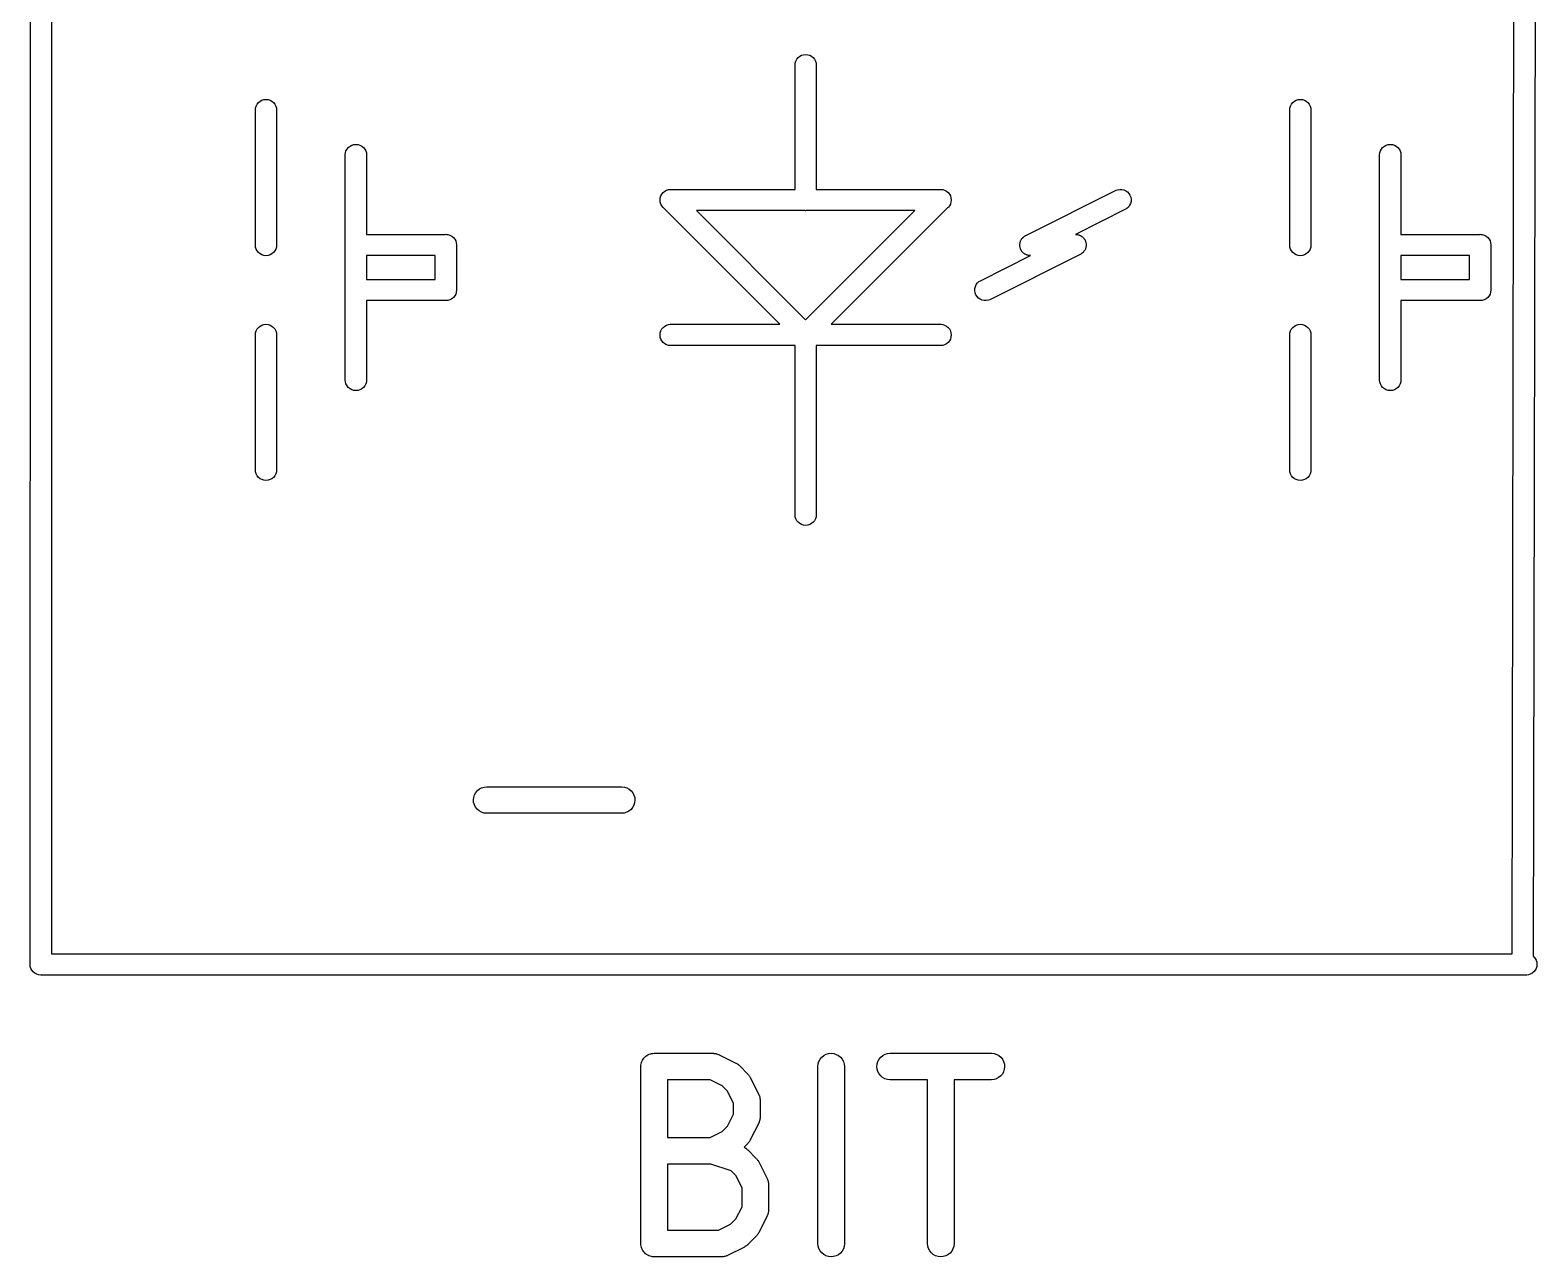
# Model space of a CAD drawing. Extents: x 107.7 to 189.7, y -115.4 to -83.3.
# Drawn here: x 107.67 to 116.18, y -98.73 to -91.8 of the extents above; entities that cross this region are included whole.
import ezdxf

# ---------------------------------------------------------------- set-up
doc = ezdxf.new("R2010")
doc.units = 0
doc.layers.add('BLACK', color=7, linetype='CONTINUOUS')

msp = doc.modelspace()

# ---------------------------------------------------------------- linework, layer by layer
at = {"layer": 'BLACK', "linetype": 'CONTINUOUS'}
for p, q in [((107.666, -97.0807), (107.668, -89.4607)), ((107.788, -89.5178), (107.786, -97.0178)), ((116.036, -97.0178), (116.05, -89.5178)), ((116.17, -89.4608), (116.156, -97.0331)), ((111.986, -91.9949), (111.987, -91.986)), ((111.987, -91.986), (111.99, -91.9747)), ((111.99, -91.9747), (111.996, -91.9643)), ((111.996, -91.9643), (112.003, -91.9552)), ((112.003, -91.9552), (112.013, -91.9477)), ((112.013, -91.9477), (112.023, -91.9421)), ((112.023, -91.9421), (112.034, -91.9387)), ((112.034, -91.9387), (112.046, -91.9375)), ((112.046, -91.9375), (112.058, -91.9387)), ((112.058, -91.9387), (112.069, -91.9421)), ((112.069, -91.9421), (112.079, -91.9477)), ((112.079, -91.9477), (112.089, -91.9552)), ((112.089, -91.9552), (112.096, -91.9643)), ((112.096, -91.9643), (112.102, -91.9747)), ((112.102, -91.9747), (112.105, -91.986)), ((112.105, -91.986), (112.106, -91.9949)), ((111.986, -92.6998), (111.986, -91.9949)), ((112.106, -91.9949), (112.106, -92.6998)), ((108.938, -92.2489), (108.939, -92.24)), ((108.939, -92.24), (108.942, -92.2287)), ((108.942, -92.2287), (108.948, -92.2183)), ((108.948, -92.2183), (108.955, -92.2092)), ((108.955, -92.2092), (108.965, -92.2017)), ((108.965, -92.2017), (108.975, -92.1961)), ((108.975, -92.1961), (108.986, -92.1927)), ((108.986, -92.1927), (108.998, -92.1915)), ((108.998, -92.1915), (109.01, -92.1927)), ((109.01, -92.1927), (109.021, -92.1961)), ((109.021, -92.1961), (109.031, -92.2017)), ((109.031, -92.2017), (109.041, -92.2092)), ((109.041, -92.2092), (109.048, -92.2183)), ((109.048, -92.2183), (109.054, -92.2287)), ((109.054, -92.2287), (109.057, -92.24)), ((109.057, -92.24), (109.058, -92.2489)), ((114.78, -92.2489), (114.781, -92.24)), ((114.781, -92.24), (114.784, -92.2287)), ((114.784, -92.2287), (114.79, -92.2183)), ((114.79, -92.2183), (114.797, -92.2092)), ((114.797, -92.2092), (114.807, -92.2017)), ((114.807, -92.2017), (114.817, -92.1961)), ((114.817, -92.1961), (114.828, -92.1927)), ((114.828, -92.1927), (114.84, -92.1915)), ((114.84, -92.1915), (114.852, -92.1927)), ((114.852, -92.1927), (114.863, -92.1961)), ((114.863, -92.1961), (114.873, -92.2017)), ((114.873, -92.2017), (114.883, -92.2092)), ((114.883, -92.2092), (114.89, -92.2183)), ((114.89, -92.2183), (114.896, -92.2287)), ((114.896, -92.2287), (114.899, -92.24)), ((114.899, -92.24), (114.9, -92.2489)), ((108.938, -93.0167), (108.938, -92.2489)), ((109.058, -92.2489), (109.058, -93.0167)), ((114.78, -93.0167), (114.78, -92.2489)), ((114.9, -92.2489), (114.9, -93.0167)), ((109.446, -92.5029), (109.447, -92.494)), ((109.446, -93.0108), (109.446, -92.5029)), ((109.447, -92.494), (109.45, -92.4827)), ((109.45, -92.4827), (109.456, -92.4723)), ((109.456, -92.4723), (109.463, -92.4632)), ((109.463, -92.4632), (109.473, -92.4557)), ((109.473, -92.4557), (109.483, -92.4501)), ((109.483, -92.4501), (109.494, -92.4467)), ((109.494, -92.4467), (109.506, -92.4455)), ((109.506, -92.4455), (109.518, -92.4467)), ((109.518, -92.4467), (109.529, -92.4501)), ((109.529, -92.4501), (109.539, -92.4557)), ((109.539, -92.4557), (109.549, -92.4632)), ((109.549, -92.4632), (109.556, -92.4723)), ((109.556, -92.4723), (109.562, -92.4827)), ((109.562, -92.4827), (109.565, -92.494)), ((109.565, -92.494), (109.566, -92.5029)), ((109.566, -92.5029), (109.566, -92.9538)), ((115.288, -92.5029), (115.289, -92.494)), ((115.288, -93.0108), (115.288, -92.5029)), ((115.289, -92.494), (115.292, -92.4827)), ((115.292, -92.4827), (115.298, -92.4723)), ((115.298, -92.4723), (115.305, -92.4632)), ((115.305, -92.4632), (115.315, -92.4557)), ((115.315, -92.4557), (115.325, -92.4501)), ((115.325, -92.4501), (115.336, -92.4467)), ((115.336, -92.4467), (115.348, -92.4455)), ((115.348, -92.4455), (115.36, -92.4467)), ((115.36, -92.4467), (115.371, -92.4501)), ((115.371, -92.4501), (115.381, -92.4557)), ((115.381, -92.4557), (115.391, -92.4632)), ((115.391, -92.4632), (115.398, -92.4723)), ((115.398, -92.4723), (115.404, -92.4827)), ((115.404, -92.4827), (115.407, -92.494)), ((115.407, -92.494), (115.408, -92.5029)), ((115.408, -92.5029), (115.408, -92.9538)), ((111.224, -92.7598), (111.225, -92.748)), ((111.225, -92.748), (111.228, -92.7367)), ((111.228, -92.7367), (111.234, -92.7263)), ((111.234, -92.7263), (111.241, -92.7172)), ((111.241, -92.7172), (111.251, -92.7097)), ((111.251, -92.7097), (111.261, -92.7041)), ((111.261, -92.7041), (111.272, -92.7007)), ((111.272, -92.7007), (111.281, -92.6998)), ((111.281, -92.6998), (111.284, -92.6995)), ((111.281, -92.6998), (111.281, -92.6998)), ((111.284, -92.6995), (111.287, -92.6998)), ((111.287, -92.6998), (111.986, -92.6998)), ((112.106, -92.6998), (112.805, -92.6998)), ((112.805, -92.6998), (112.808, -92.6995)), ((112.808, -92.6995), (112.811, -92.6998)), ((112.811, -92.6998), (112.811, -92.6998)), ((112.811, -92.6998), (112.82, -92.7007)), ((112.82, -92.7007), (112.831, -92.7041)), ((112.831, -92.7041), (112.841, -92.7097)), ((112.841, -92.7097), (112.851, -92.7172)), ((112.851, -92.7172), (112.858, -92.7263)), ((112.858, -92.7263), (112.864, -92.7367)), ((112.864, -92.7367), (112.867, -92.748)), ((112.867, -92.748), (112.868, -92.7598)), ((113.294, -92.9579), (113.8, -92.7048)), ((113.8, -92.7048), (113.808, -92.7017)), ((113.808, -92.7017), (113.82, -92.6997)), ((113.82, -92.6997), (113.832, -92.7)), ((113.832, -92.7), (113.843, -92.7026)), ((113.843, -92.7026), (113.854, -92.7074)), ((113.854, -92.7074), (113.864, -92.7143)), ((113.864, -92.7143), (113.872, -92.7228)), ((113.872, -92.7228), (113.878, -92.7328)), ((113.878, -92.7328), (113.882, -92.7439)), ((113.882, -92.7439), (113.884, -92.7555)), ((113.884, -92.7555), (113.884, -92.7673)), ((111.225, -92.7716), (111.224, -92.7598)), ((111.228, -92.7829), (111.225, -92.7716)), ((111.234, -92.7933), (111.228, -92.7829)), ((111.241, -92.8024), (111.234, -92.7933)), ((111.244, -92.8043), (111.241, -92.8024)), ((111.901, -93.4618), (111.244, -92.8043)), ((112.043, -92.8198), (111.429, -92.8198)), ((111.429, -92.8198), (112.046, -93.4369)), ((112.046, -92.8201), (112.043, -92.8198)), ((112.046, -93.4369), (112.663, -92.8198)), ((112.049, -92.8198), (112.046, -92.8201)), ((112.663, -92.8198), (112.049, -92.8198)), ((112.848, -92.8043), (112.191, -93.4618)), ((112.851, -92.8024), (112.848, -92.8043)), ((112.853, -92.8002), (112.851, -92.8024)), ((112.858, -92.7933), (112.853, -92.8001)), ((112.853, -92.8001), (112.853, -92.8002)), ((112.864, -92.7829), (112.858, -92.7933)), ((112.865, -92.7789), (112.864, -92.7829)), ((112.867, -92.7716), (112.865, -92.7789)), ((112.868, -92.7598), (112.867, -92.7716)), ((113.853, -92.8121), (113.57, -92.9538)), ((113.861, -92.8074), (113.853, -92.8121)), ((113.87, -92.7993), (113.861, -92.8074)), ((113.876, -92.7897), (113.87, -92.7993)), ((113.881, -92.7789), (113.876, -92.7897)), ((113.884, -92.7673), (113.881, -92.7789)), ((109.446, -93.0138), (109.446, -93.0108)), ((109.446, -93.0167), (109.446, -93.0138)), ((109.566, -92.9538), (110.011, -92.9538)), ((110.011, -92.9538), (110.014, -92.9535)), ((110.014, -92.9535), (110.017, -92.9538)), ((110.017, -92.9538), (110.017, -92.9538)), ((110.017, -92.9538), (110.026, -92.9547)), ((110.026, -92.9547), (110.037, -92.9581)), ((110.037, -92.9581), (110.047, -92.9637)), ((110.047, -92.9637), (110.057, -92.9712)), ((110.057, -92.9712), (110.064, -92.9803)), ((110.064, -92.9803), (110.07, -92.9907)), ((110.07, -92.9907), (110.073, -93.002)), ((110.073, -93.002), (110.074, -93.0138)), ((110.074, -93.0138), (110.074, -93.0167)), ((113.256, -93.0063), (113.257, -93.0042)), ((113.256, -93.01), (113.256, -93.0063)), ((113.256, -93.0138), (113.256, -93.01)), ((113.256, -93.0159), (113.256, -93.0138)), ((113.257, -93.002), (113.258, -92.9984)), ((113.257, -93.0042), (113.257, -93.002)), ((113.258, -92.9984), (113.259, -92.9947)), ((113.259, -92.9947), (113.26, -92.9928)), ((113.26, -92.9907), (113.262, -92.9874)), ((113.26, -92.9928), (113.26, -92.9907)), ((113.262, -92.9874), (113.264, -92.9839)), ((113.264, -92.9839), (113.265, -92.9822)), ((113.265, -92.9822), (113.266, -92.9803)), ((113.266, -92.9803), (113.268, -92.9774)), ((113.268, -92.9774), (113.27, -92.9743)), ((113.27, -92.9743), (113.272, -92.9728)), ((113.272, -92.9728), (113.273, -92.9712)), ((113.273, -92.9712), (113.276, -92.9688)), ((113.276, -92.9688), (113.279, -92.9662)), ((113.279, -92.9662), (113.281, -92.965)), ((113.281, -92.965), (113.283, -92.9637)), ((113.283, -92.9637), (113.286, -92.9619)), ((113.286, -92.9619), (113.287, -92.9615)), ((113.287, -92.9615), (113.288, -92.9605)), ((113.288, -92.9605), (113.293, -92.9581)), ((113.293, -92.9581), (113.294, -92.9579)), ((113.57, -92.9538), (113.571, -92.9538)), ((113.571, -92.9538), (113.573, -92.9538)), ((113.573, -92.9538), (113.574, -92.9539)), ((113.574, -92.9539), (113.578, -92.954)), ((113.578, -92.954), (113.58, -92.9545)), ((113.58, -92.9545), (113.582, -92.9547)), ((113.582, -92.9547), (113.585, -92.9558)), ((113.585, -92.9558), (113.589, -92.9566)), ((113.589, -92.9566), (113.591, -92.9575)), ((113.591, -92.9575), (113.593, -92.9581)), ((113.593, -92.9581), (113.596, -92.9599)), ((113.596, -92.9599), (113.6, -92.9614)), ((113.6, -92.9614), (113.602, -92.9627)), ((113.602, -92.9627), (113.603, -92.9637)), ((113.603, -92.9637), (113.606, -92.9661)), ((113.606, -92.9661), (113.61, -92.9683)), ((113.61, -92.9683), (113.611, -92.9698)), ((113.611, -92.9698), (113.613, -92.9712)), ((113.613, -92.9712), (113.615, -92.9741)), ((113.615, -92.9741), (113.618, -92.9768)), ((113.618, -92.9768), (113.619, -92.9786)), ((113.619, -92.9786), (113.62, -92.9803)), ((113.62, -92.9803), (113.622, -92.9836)), ((113.622, -92.9836), (113.624, -92.9868)), ((113.624, -92.9868), (113.625, -92.9888)), ((113.625, -92.9888), (113.626, -92.9907)), ((113.626, -92.9907), (113.627, -92.9944)), ((113.627, -92.9944), (113.628, -92.9979)), ((113.628, -92.9979), (113.629, -93)), ((113.629, -93), (113.629, -93.002)), ((113.629, -93.002), (113.63, -93.0058)), ((113.63, -93.0058), (113.63, -93.0095)), ((113.63, -93.0095), (113.63, -93.0117)), ((113.63, -93.0117), (113.63, -93.0138)), ((113.63, -93.0138), (113.63, -93.0176)), ((115.288, -93.0138), (115.288, -93.0108)), ((115.288, -93.0167), (115.288, -93.0138)), ((115.408, -92.9538), (115.853, -92.9538)), ((115.853, -92.9538), (115.856, -92.9535)), ((115.856, -92.9535), (115.859, -92.9538)), ((115.859, -92.9538), (115.859, -92.9538)), ((115.859, -92.9538), (115.868, -92.9547)), ((115.868, -92.9547), (115.879, -92.9581)), ((115.879, -92.9581), (115.889, -92.9637)), ((115.889, -92.9637), (115.899, -92.9712)), ((115.899, -92.9712), (115.906, -92.9803)), ((115.906, -92.9803), (115.912, -92.9907)), ((115.912, -92.9907), (115.915, -93.002)), ((115.915, -93.002), (115.916, -93.0138)), ((115.916, -93.0138), (115.916, -93.0167)), ((108.939, -93.0256), (108.938, -93.0167)), ((108.942, -93.0369), (108.939, -93.0256)), ((108.948, -93.0473), (108.942, -93.0369)), ((108.955, -93.0564), (108.948, -93.0473)), ((108.965, -93.0639), (108.955, -93.0564)), ((108.975, -93.0695), (108.965, -93.0639)), ((108.986, -93.0729), (108.975, -93.0695)), ((108.998, -93.0741), (108.986, -93.0729)), ((109.01, -93.0729), (108.998, -93.0741)), ((109.021, -93.0695), (109.01, -93.0729)), ((109.031, -93.0639), (109.021, -93.0695)), ((109.041, -93.0564), (109.031, -93.0639)), ((109.048, -93.0473), (109.041, -93.0564)), ((109.054, -93.0369), (109.048, -93.0473)), ((109.057, -93.0256), (109.054, -93.0369)), ((109.058, -93.0167), (109.057, -93.0256)), ((109.446, -93.2648), (109.446, -93.0167)), ((109.566, -93.0738), (109.566, -93.2078)), ((109.954, -93.0738), (109.566, -93.0738)), ((109.954, -93.2078), (109.954, -93.0738)), ((110.074, -93.0167), (110.074, -93.2649)), ((113.033, -93.2155), (113.316, -93.0738)), ((113.592, -93.0697), (113.086, -93.3228)), ((113.256, -93.0181), (113.256, -93.0159)), ((113.256, -93.0218), (113.256, -93.0181)), ((113.257, -93.0256), (113.256, -93.0218)), ((113.257, -93.0276), (113.257, -93.0256)), ((113.258, -93.0297), (113.257, -93.0276)), ((113.259, -93.0332), (113.258, -93.0297)), ((113.26, -93.0369), (113.259, -93.0332)), ((113.261, -93.0388), (113.26, -93.0369)), ((113.262, -93.0408), (113.261, -93.0388)), ((113.264, -93.044), (113.262, -93.0408)), ((113.266, -93.0473), (113.264, -93.044)), ((113.267, -93.0489), (113.266, -93.0473)), ((113.268, -93.0508), (113.267, -93.0489)), ((113.271, -93.0535), (113.268, -93.0508)), ((113.273, -93.0564), (113.271, -93.0535)), ((113.275, -93.0578), (113.273, -93.0564)), ((113.276, -93.0593), (113.275, -93.0578)), ((113.28, -93.0615), (113.276, -93.0593)), ((113.283, -93.0639), (113.28, -93.0615)), ((113.284, -93.0649), (113.283, -93.0639)), ((113.286, -93.0662), (113.284, -93.0649)), ((113.29, -93.0677), (113.286, -93.0662)), ((113.293, -93.0695), (113.29, -93.0677)), ((113.295, -93.0701), (113.293, -93.0695)), ((113.297, -93.071), (113.295, -93.0701)), ((113.301, -93.0718), (113.297, -93.071)), ((113.304, -93.0729), (113.301, -93.0718)), ((113.306, -93.0731), (113.304, -93.0729)), ((113.308, -93.0736), (113.306, -93.0731)), ((113.312, -93.0737), (113.308, -93.0736)), ((113.313, -93.0738), (113.312, -93.0737)), ((113.315, -93.0738), (113.313, -93.0738)), ((113.316, -93.0738), (113.315, -93.0738)), ((113.593, -93.0695), (113.592, -93.0697)), ((113.598, -93.0671), (113.593, -93.0695)), ((113.599, -93.0661), (113.598, -93.0671)), ((113.6, -93.0657), (113.599, -93.0661)), ((113.603, -93.0639), (113.6, -93.0657)), ((113.605, -93.0626), (113.603, -93.0639)), ((113.607, -93.0614), (113.605, -93.0626)), ((113.61, -93.0588), (113.607, -93.0614)), ((113.613, -93.0564), (113.61, -93.0588)), ((113.614, -93.0548), (113.613, -93.0564)), ((113.616, -93.0533), (113.614, -93.0548)), ((113.618, -93.0502), (113.616, -93.0533)), ((113.62, -93.0473), (113.618, -93.0502)), ((113.621, -93.0454), (113.62, -93.0473)), ((113.622, -93.0437), (113.621, -93.0454)), ((113.624, -93.0402), (113.622, -93.0437)), ((113.626, -93.0369), (113.624, -93.0402)), ((113.627, -93.0329), (113.626, -93.0348)), ((113.626, -93.0348), (113.626, -93.0369)), ((113.628, -93.0292), (113.627, -93.0329)), ((113.629, -93.0256), (113.628, -93.0292)), ((113.63, -93.0213), (113.629, -93.0234)), ((113.629, -93.0234), (113.629, -93.0256)), ((113.63, -93.0176), (113.63, -93.0213)), ((114.781, -93.0256), (114.78, -93.0167)), ((114.784, -93.0369), (114.781, -93.0256)), ((114.79, -93.0473), (114.784, -93.0369)), ((114.797, -93.0564), (114.79, -93.0473)), ((114.807, -93.0639), (114.797, -93.0564)), ((114.817, -93.0695), (114.807, -93.0639)), ((114.828, -93.0729), (114.817, -93.0695)), ((114.84, -93.0741), (114.828, -93.0729)), ((114.852, -93.0729), (114.84, -93.0741)), ((114.863, -93.0695), (114.852, -93.0729)), ((114.873, -93.0639), (114.863, -93.0695)), ((114.883, -93.0564), (114.873, -93.0639)), ((114.89, -93.0473), (114.883, -93.0564)), ((114.896, -93.0369), (114.89, -93.0473)), ((114.899, -93.0256), (114.896, -93.0369)), ((114.9, -93.0167), (114.899, -93.0256)), ((115.288, -93.2648), (115.288, -93.0167)), ((115.408, -93.0738), (115.408, -93.2078)), ((115.796, -93.0738), (115.408, -93.0738)), ((115.796, -93.2078), (115.796, -93.0738)), ((115.916, -93.0167), (115.916, -93.2649)), ((109.446, -93.2678), (109.446, -93.2648)), ((109.446, -93.2708), (109.446, -93.2678)), ((109.566, -93.2078), (109.954, -93.2078)), ((110.074, -93.2678), (110.073, -93.2796)), ((110.074, -93.2649), (110.074, -93.2678)), ((113.002, -93.2603), (113.005, -93.2487)), ((113.002, -93.2721), (113.002, -93.2603)), ((113.005, -93.2487), (113.01, -93.2379)), ((113.01, -93.2379), (113.016, -93.2283)), ((113.016, -93.2283), (113.025, -93.2202)), ((113.025, -93.2202), (113.033, -93.2155)), ((115.288, -93.2678), (115.288, -93.2648)), ((115.288, -93.2708), (115.288, -93.2678)), ((115.408, -93.2078), (115.796, -93.2078)), ((115.916, -93.2678), (115.915, -93.2796)), ((115.916, -93.2649), (115.916, -93.2678)), ((109.446, -93.7787), (109.446, -93.2708)), ((110.011, -93.3278), (109.566, -93.3278)), ((109.566, -93.3278), (109.566, -93.7787)), ((110.014, -93.3281), (110.011, -93.3278)), ((110.019, -93.3276), (110.014, -93.3281)), ((110.026, -93.3269), (110.019, -93.3276)), ((110.037, -93.3235), (110.026, -93.3269)), ((110.047, -93.3179), (110.037, -93.3235)), ((110.057, -93.3104), (110.047, -93.3179)), ((110.064, -93.3013), (110.057, -93.3104)), ((110.07, -93.2909), (110.064, -93.3013)), ((110.073, -93.2796), (110.07, -93.2909)), ((113.004, -93.2837), (113.002, -93.2721)), ((113.008, -93.2948), (113.004, -93.2837)), ((113.014, -93.3048), (113.008, -93.2948)), ((113.022, -93.3133), (113.014, -93.3048)), ((113.032, -93.3202), (113.022, -93.3133)), ((113.043, -93.325), (113.032, -93.3202)), ((113.054, -93.3276), (113.043, -93.325)), ((113.066, -93.3279), (113.054, -93.3276)), ((113.078, -93.3259), (113.066, -93.3279)), ((113.086, -93.3228), (113.078, -93.3259)), ((115.288, -93.7787), (115.288, -93.2708)), ((115.853, -93.3278), (115.408, -93.3278)), ((115.408, -93.3278), (115.408, -93.7787)), ((115.856, -93.3281), (115.853, -93.3278)), ((115.861, -93.3276), (115.856, -93.3281)), ((115.868, -93.3269), (115.861, -93.3276)), ((115.879, -93.3235), (115.868, -93.3269)), ((115.889, -93.3179), (115.879, -93.3235)), ((115.899, -93.3104), (115.889, -93.3179)), ((115.906, -93.3013), (115.899, -93.3104)), ((115.912, -93.2909), (115.906, -93.3013)), ((115.915, -93.2796), (115.912, -93.2909)), ((108.938, -93.5189), (108.939, -93.51)), ((108.938, -94.2867), (108.938, -93.5189)), ((108.939, -93.51), (108.942, -93.4987)), ((108.942, -93.4987), (108.948, -93.4883)), ((108.948, -93.4883), (108.955, -93.4792)), ((108.955, -93.4792), (108.965, -93.4717)), ((108.965, -93.4717), (108.975, -93.4661)), ((108.975, -93.4661), (108.986, -93.4627)), ((108.986, -93.4627), (108.998, -93.4615)), ((108.998, -93.4615), (109.01, -93.4627)), ((109.01, -93.4627), (109.021, -93.4661)), ((109.021, -93.4661), (109.031, -93.4717)), ((109.031, -93.4717), (109.041, -93.4792)), ((109.041, -93.4792), (109.048, -93.4883)), ((109.048, -93.4883), (109.054, -93.4987)), ((109.054, -93.4987), (109.057, -93.51)), ((109.057, -93.51), (109.058, -93.5189)), ((109.058, -93.5189), (109.058, -94.2867)), ((111.224, -93.5218), (111.225, -93.51)), ((111.225, -93.5336), (111.224, -93.5218)), ((111.225, -93.51), (111.228, -93.4987)), ((111.228, -93.4987), (111.234, -93.4883)), ((111.234, -93.4883), (111.241, -93.4792)), ((111.241, -93.4792), (111.251, -93.4717)), ((111.251, -93.4717), (111.261, -93.4661)), ((111.261, -93.4661), (111.272, -93.4627)), ((111.272, -93.4627), (111.281, -93.4618)), ((111.281, -93.4618), (111.901, -93.4618)), ((112.191, -93.4618), (112.811, -93.4618)), ((112.811, -93.4618), (112.82, -93.4627)), ((112.82, -93.4627), (112.831, -93.4661)), ((112.831, -93.4661), (112.841, -93.4717)), ((112.841, -93.4717), (112.851, -93.4792)), ((112.851, -93.4792), (112.858, -93.4883)), ((112.858, -93.4883), (112.864, -93.4987)), ((112.864, -93.4987), (112.867, -93.51)), ((112.867, -93.51), (112.868, -93.5218)), ((112.868, -93.5218), (112.867, -93.5336)), ((114.78, -93.5189), (114.781, -93.51)), ((114.78, -94.2867), (114.78, -93.5189)), ((114.781, -93.51), (114.784, -93.4987)), ((114.784, -93.4987), (114.79, -93.4883)), ((114.79, -93.4883), (114.797, -93.4792)), ((114.797, -93.4792), (114.807, -93.4717)), ((114.807, -93.4717), (114.817, -93.4661)), ((114.817, -93.4661), (114.828, -93.4627)), ((114.828, -93.4627), (114.84, -93.4615)), ((114.84, -93.4615), (114.852, -93.4627)), ((114.852, -93.4627), (114.863, -93.4661)), ((114.863, -93.4661), (114.873, -93.4717)), ((114.873, -93.4717), (114.883, -93.4792)), ((114.883, -93.4792), (114.89, -93.4883)), ((114.89, -93.4883), (114.896, -93.4987)), ((114.896, -93.4987), (114.899, -93.51)), ((114.899, -93.51), (114.9, -93.5189)), ((114.9, -93.5189), (114.9, -94.2867)), ((111.228, -93.5449), (111.225, -93.5336)), ((111.234, -93.5553), (111.228, -93.5449)), ((111.241, -93.5644), (111.234, -93.5553)), ((111.251, -93.5719), (111.241, -93.5644)), ((111.261, -93.5775), (111.251, -93.5719)), ((111.272, -93.5809), (111.261, -93.5775)), ((111.281, -93.5818), (111.272, -93.5809)), ((111.986, -93.5818), (111.281, -93.5818)), ((111.986, -94.5407), (111.986, -93.5818)), ((112.811, -93.5818), (112.106, -93.5818)), ((112.106, -93.5818), (112.106, -94.5407)), ((112.82, -93.5809), (112.811, -93.5818)), ((112.831, -93.5775), (112.82, -93.5809)), ((112.841, -93.5719), (112.831, -93.5775)), ((112.851, -93.5644), (112.841, -93.5719)), ((112.858, -93.5553), (112.851, -93.5644)), ((112.864, -93.5449), (112.858, -93.5553)), ((112.867, -93.5336), (112.864, -93.5449)), ((109.447, -93.7876), (109.446, -93.7787)), ((109.566, -93.7787), (109.565, -93.7876)), ((115.289, -93.7876), (115.288, -93.7787)), ((115.408, -93.7787), (115.407, -93.7876)), ((109.45, -93.7989), (109.447, -93.7876)), ((109.456, -93.8093), (109.45, -93.7989)), ((109.463, -93.8184), (109.456, -93.8093)), ((109.473, -93.8259), (109.463, -93.8184)), ((109.483, -93.8315), (109.473, -93.8259)), ((109.494, -93.8349), (109.483, -93.8315)), ((109.506, -93.8361), (109.494, -93.8349)), ((109.518, -93.8349), (109.506, -93.8361)), ((109.529, -93.8315), (109.518, -93.8349)), ((109.539, -93.8259), (109.529, -93.8315)), ((109.549, -93.8184), (109.539, -93.8259)), ((109.556, -93.8093), (109.549, -93.8184)), ((109.562, -93.7989), (109.556, -93.8093)), ((109.565, -93.7876), (109.562, -93.7989)), ((115.292, -93.7989), (115.289, -93.7876)), ((115.298, -93.8093), (115.292, -93.7989)), ((115.305, -93.8184), (115.298, -93.8093)), ((115.315, -93.8259), (115.305, -93.8184)), ((115.325, -93.8315), (115.315, -93.8259)), ((115.336, -93.8349), (115.325, -93.8315)), ((115.348, -93.8361), (115.336, -93.8349)), ((115.36, -93.8349), (115.348, -93.8361)), ((115.371, -93.8315), (115.36, -93.8349)), ((115.381, -93.8259), (115.371, -93.8315)), ((115.391, -93.8184), (115.381, -93.8259)), ((115.398, -93.8093), (115.391, -93.8184)), ((115.404, -93.7989), (115.398, -93.8093)), ((115.407, -93.7876), (115.404, -93.7989)), ((108.939, -94.2956), (108.938, -94.2867)), ((109.058, -94.2867), (109.057, -94.2956)), ((114.781, -94.2956), (114.78, -94.2867)), ((114.9, -94.2867), (114.899, -94.2956)), ((108.942, -94.3069), (108.939, -94.2956)), ((108.948, -94.3173), (108.942, -94.3069)), ((108.955, -94.3264), (108.948, -94.3173)), ((108.965, -94.3339), (108.955, -94.3264)), ((108.975, -94.3395), (108.965, -94.3339)), ((108.986, -94.3429), (108.975, -94.3395)), ((108.998, -94.3441), (108.986, -94.3429)), ((109.01, -94.3429), (108.998, -94.3441)), ((109.021, -94.3395), (109.01, -94.3429)), ((109.031, -94.3339), (109.021, -94.3395)), ((109.041, -94.3264), (109.031, -94.3339)), ((109.048, -94.3173), (109.041, -94.3264)), ((109.054, -94.3069), (109.048, -94.3173)), ((109.057, -94.2956), (109.054, -94.3069)), ((114.784, -94.3069), (114.781, -94.2956)), ((114.79, -94.3173), (114.784, -94.3069)), ((114.797, -94.3264), (114.79, -94.3173)), ((114.807, -94.3339), (114.797, -94.3264)), ((114.817, -94.3395), (114.807, -94.3339)), ((114.828, -94.3429), (114.817, -94.3395)), ((114.84, -94.3441), (114.828, -94.3429)), ((114.852, -94.3429), (114.84, -94.3441)), ((114.863, -94.3395), (114.852, -94.3429)), ((114.873, -94.3339), (114.863, -94.3395)), ((114.883, -94.3264), (114.873, -94.3339)), ((114.89, -94.3173), (114.883, -94.3264)), ((114.896, -94.3069), (114.89, -94.3173)), ((114.899, -94.2956), (114.896, -94.3069)), ((111.987, -94.5496), (111.986, -94.5407)), ((112.106, -94.5407), (112.105, -94.5496)), ((111.99, -94.5609), (111.987, -94.5496)), ((111.996, -94.5713), (111.99, -94.5609)), ((112.003, -94.5804), (111.996, -94.5713)), ((112.013, -94.5879), (112.003, -94.5804)), ((112.023, -94.5935), (112.013, -94.5879)), ((112.034, -94.5969), (112.023, -94.5935)), ((112.046, -94.5981), (112.034, -94.5969)), ((112.058, -94.5969), (112.046, -94.5981)), ((112.069, -94.5935), (112.058, -94.5969)), ((112.079, -94.5879), (112.069, -94.5935)), ((112.089, -94.5804), (112.079, -94.5879)), ((112.096, -94.5713), (112.089, -94.5804)), ((112.102, -94.5609), (112.096, -94.5713)), ((112.105, -94.5496), (112.102, -94.5609)), ((110.216, -96.0799), (110.23, -96.0757)), ((110.23, -96.0757), (110.245, -96.0742)), ((110.245, -96.0742), (111.007, -96.0742)), ((111.007, -96.0742), (111.008, -96.0742)), ((111.008, -96.0742), (111.023, -96.0759)), ((111.023, -96.0759), (111.036, -96.0803)), ((110.17, -96.1487), (110.172, -96.1341)), ((110.171, -96.1633), (110.17, -96.1487)), ((110.172, -96.1341), (110.176, -96.1202)), ((110.176, -96.1202), (110.183, -96.1073)), ((110.183, -96.1073), (110.192, -96.096)), ((110.192, -96.096), (110.204, -96.0868)), ((110.204, -96.0868), (110.216, -96.0799)), ((111.036, -96.0803), (111.049, -96.0873)), ((111.049, -96.0873), (111.061, -96.0968)), ((111.061, -96.0968), (111.07, -96.1082)), ((111.07, -96.1082), (111.076, -96.1211)), ((111.076, -96.1211), (111.081, -96.1352)), ((111.082, -96.1498), (111.08, -96.1643)), ((111.081, -96.1352), (111.082, -96.1498)), ((110.176, -96.1773), (110.171, -96.1633)), ((110.182, -96.1903), (110.176, -96.1773)), ((110.191, -96.2017), (110.182, -96.1903)), ((110.203, -96.2111), (110.191, -96.2017)), ((110.216, -96.2182), (110.203, -96.2111)), ((110.229, -96.2226), (110.216, -96.2182)), ((110.244, -96.2242), (110.229, -96.2226)), ((110.245, -96.2242), (110.244, -96.2242)), ((111.007, -96.2242), (110.245, -96.2242)), ((111.022, -96.2228), (111.007, -96.2242)), ((111.036, -96.2186), (111.022, -96.2228)), ((111.048, -96.2117), (111.036, -96.2186)), ((111.06, -96.2024), (111.048, -96.2117)), ((111.069, -96.1912), (111.06, -96.2024)), ((111.076, -96.1783), (111.069, -96.1912)), ((111.08, -96.1643), (111.076, -96.1783)), ((107.667, -97.0895), (107.666, -97.0807)), ((107.67, -97.1009), (107.667, -97.0895)), ((107.786, -97.0178), (116.036, -97.0178)), ((116.156, -97.0331), (116.159, -97.0352)), ((116.159, -97.0352), (116.166, -97.0443)), ((116.166, -97.0443), (116.172, -97.0547)), ((116.172, -97.0547), (116.175, -97.066)), ((116.175, -97.0896), (116.172, -97.1009)), ((116.175, -97.066), (116.176, -97.0778)), ((116.176, -97.0778), (116.175, -97.0896)), ((107.676, -97.1113), (107.67, -97.1009)), ((107.683, -97.1204), (107.676, -97.1113)), ((107.692, -97.1279), (107.683, -97.1204)), ((107.703, -97.1335), (107.692, -97.1279)), ((107.714, -97.1369), (107.703, -97.1335)), ((107.726, -97.1381), (107.714, -97.1369)), ((107.73, -97.1377), (107.726, -97.1381)), ((107.731, -97.1378), (107.73, -97.1377)), ((116.093, -97.1378), (107.731, -97.1378)), ((116.096, -97.1381), (116.093, -97.1378)), ((116.099, -97.1378), (116.096, -97.1381)), ((116.119, -97.1378), (116.099, -97.1378)), ((116.128, -97.1369), (116.119, -97.1378)), ((116.139, -97.1335), (116.128, -97.1369)), ((116.149, -97.1279), (116.139, -97.1335)), ((116.159, -97.1204), (116.149, -97.1279)), ((116.166, -97.1113), (116.159, -97.1204)), ((116.172, -97.1009), (116.166, -97.1113)), ((111.128, -97.6128), (111.133, -97.6073)), ((111.133, -97.6073), (111.137, -97.6019)), ((111.137, -97.6019), (111.138, -97.6017)), ((111.138, -97.6015), (111.143, -97.5972)), ((111.138, -97.6017), (111.138, -97.6015)), ((111.143, -97.5972), (111.149, -97.5927)), ((111.149, -97.5924), (111.155, -97.5891)), ((111.149, -97.5925), (111.149, -97.5924)), ((111.149, -97.5927), (111.149, -97.5925)), ((111.155, -97.5891), (111.162, -97.5858)), ((111.162, -97.5856), (111.169, -97.5836)), ((111.162, -97.5857), (111.162, -97.5856)), ((111.162, -97.5858), (111.162, -97.5857)), ((111.169, -97.5836), (111.176, -97.5816)), ((111.176, -97.5815), (111.183, -97.5808)), ((111.176, -97.5816), (111.176, -97.5815)), ((111.176, -97.5815), (111.176, -97.5815)), ((111.183, -97.5808), (111.19, -97.5801)), ((111.19, -97.5801), (111.524, -97.5801)), ((111.524, -97.5801), (111.525, -97.5801)), ((111.525, -97.5801), (111.527, -97.5804)), ((111.527, -97.5804), (111.529, -97.5803)), ((111.529, -97.5803), (111.534, -97.5812)), ((111.534, -97.5812), (111.539, -97.5818)), ((111.539, -97.5818), (111.541, -97.5824)), ((111.541, -97.5824), (111.543, -97.5828)), ((111.543, -97.5828), (111.548, -97.5846)), ((111.548, -97.5846), (111.553, -97.5862)), ((111.553, -97.5862), (111.555, -97.5873)), ((111.555, -97.5873), (111.557, -97.588)), ((111.557, -97.588), (111.652, -97.6357)), ((112.128, -97.6128), (112.138, -97.6015)), ((112.138, -97.6015), (112.149, -97.5924)), ((112.149, -97.5924), (112.162, -97.5856)), ((112.162, -97.5856), (112.176, -97.5815)), ((112.176, -97.5815), (112.191, -97.5801)), ((112.191, -97.5801), (112.205, -97.5817)), ((112.205, -97.5817), (112.219, -97.586)), ((112.219, -97.586), (112.232, -97.593)), ((112.232, -97.593), (112.243, -97.6023)), ((112.243, -97.6023), (112.253, -97.6136)), ((112.461, -97.6132), (112.471, -97.6019)), ((112.471, -97.6019), (112.482, -97.5927)), ((112.482, -97.5927), (112.495, -97.5858)), ((112.495, -97.5858), (112.509, -97.5816)), ((112.509, -97.5816), (112.524, -97.5801)), ((112.524, -97.5801), (113.095, -97.5801)), ((113.095, -97.5801), (113.096, -97.5801)), ((113.096, -97.5801), (113.111, -97.5818)), ((113.111, -97.5818), (113.125, -97.5862)), ((113.125, -97.5862), (113.137, -97.5932)), ((113.137, -97.5932), (113.149, -97.6027)), ((113.149, -97.6027), (113.158, -97.6141)), ((111.115, -97.6541), (111.116, -97.647)), ((111.115, -97.6546), (111.115, -97.6541)), ((111.115, -97.6551), (111.115, -97.6546)), ((111.115, -97.6546), (111.115, -97.6546)), ((111.115, -97.6546), (111.115, -97.6546)), ((111.115, -98.6551), (111.115, -97.6551)), ((111.116, -97.647), (111.117, -97.64)), ((111.117, -97.6395), (111.119, -97.6328)), ((111.117, -97.6398), (111.117, -97.6395)), ((111.117, -97.64), (111.117, -97.6398)), ((111.119, -97.6328), (111.121, -97.6261)), ((111.121, -97.6256), (111.125, -97.6194)), ((111.121, -97.6258), (111.121, -97.6256)), ((111.121, -97.6261), (111.121, -97.6258)), ((111.125, -97.6194), (111.128, -97.6132)), ((111.128, -97.613), (111.128, -97.6128)), ((111.128, -97.6132), (111.128, -97.613)), ((111.652, -97.6357), (111.653, -97.6361)), ((111.653, -97.6361), (111.657, -97.6384)), ((111.657, -97.6384), (111.66, -97.6404)), ((111.66, -97.6404), (111.663, -97.6424)), ((111.663, -97.6424), (111.666, -97.6441)), ((111.666, -97.6441), (111.669, -97.647)), ((111.669, -97.647), (111.672, -97.6497)), ((111.672, -97.6497), (111.719, -97.6973)), ((112.115, -97.6541), (112.117, -97.6395)), ((112.115, -97.6551), (112.115, -97.6541)), ((112.115, -98.6551), (112.115, -97.6551)), ((112.117, -97.6395), (112.121, -97.6256)), ((112.121, -97.6256), (112.128, -97.6128)), ((112.253, -97.6136), (112.26, -97.6265)), ((112.26, -97.6265), (112.264, -97.6406)), ((112.264, -97.6406), (112.265, -97.6551)), ((112.265, -97.6551), (112.265, -98.6551)), ((112.449, -97.6546), (112.45, -97.64)), ((112.45, -97.6692), (112.449, -97.6546)), ((112.45, -97.64), (112.454, -97.6261)), ((112.454, -97.6832), (112.45, -97.6692)), ((112.454, -97.6261), (112.461, -97.6132)), ((112.461, -97.6962), (112.454, -97.6832)), ((113.164, -97.6842), (113.157, -97.6971)), ((113.158, -97.6141), (113.164, -97.627)), ((113.164, -97.627), (113.169, -97.6411)), ((113.168, -97.6702), (113.164, -97.6842)), ((113.17, -97.6557), (113.168, -97.6702)), ((113.169, -97.6411), (113.17, -97.6557)), ((111.265, -97.7301), (111.265, -98.0563)), ((111.506, -97.7301), (111.265, -97.7301)), ((111.574, -97.7644), (111.506, -97.7301)), ((111.605, -97.7948), (111.574, -97.7644)), ((111.719, -97.6973), (111.72, -97.6981)), ((111.72, -97.6981), (111.723, -97.7014)), ((111.723, -97.7014), (111.726, -97.7044)), ((111.726, -97.7044), (111.727, -97.7071)), ((111.727, -97.7071), (111.729, -97.7095)), ((111.729, -97.7095), (111.731, -97.7133)), ((111.731, -97.7133), (111.733, -97.7168)), ((111.733, -97.7168), (111.781, -97.8121)), ((112.47, -97.7076), (112.461, -97.6962)), ((112.481, -97.717), (112.47, -97.7076)), ((112.494, -97.7241), (112.481, -97.717)), ((112.508, -97.7285), (112.494, -97.7241)), ((112.522, -97.7301), (112.508, -97.7285)), ((112.524, -97.7301), (112.522, -97.7301)), ((112.734, -97.7301), (112.524, -97.7301)), ((112.734, -98.6551), (112.734, -97.7301)), ((113.095, -97.7301), (112.884, -97.7301)), ((112.884, -97.7301), (112.884, -98.6551)), ((113.11, -97.7287), (113.095, -97.7301)), ((113.124, -97.7245), (113.11, -97.7287)), ((113.136, -97.7176), (113.124, -97.7245)), ((113.148, -97.7083), (113.136, -97.7176)), ((113.157, -97.6971), (113.148, -97.7083)), ((111.639, -97.8633), (111.605, -97.7948)), ((111.639, -97.9231), (111.639, -97.8633)), ((111.781, -97.8121), (111.782, -97.813)), ((111.782, -97.813), (111.782, -97.8151)), ((111.782, -97.8151), (111.783, -97.817)), ((111.783, -97.817), (111.785, -97.8219)), ((111.785, -97.8219), (111.787, -97.8267)), ((111.787, -97.8267), (111.787, -97.8289)), ((111.787, -97.8289), (111.788, -97.831)), ((111.788, -97.831), (111.788, -97.8361)), ((111.788, -97.8361), (111.789, -97.8412)), ((111.789, -97.8412), (111.789, -97.8434)), ((111.789, -97.8434), (111.789, -97.8456)), ((111.789, -97.8456), (111.789, -97.9408)), ((111.605, -97.9917), (111.639, -97.9231)), ((111.789, -97.9463), (111.788, -97.9513)), ((111.789, -97.9408), (111.789, -97.9419)), ((111.789, -97.9419), (111.789, -97.9441)), ((111.789, -97.9441), (111.789, -97.9463)), ((111.506, -98.0563), (111.574, -98.0221)), ((111.574, -98.0221), (111.605, -97.9917)), ((111.781, -97.9744), (111.733, -98.0696)), ((111.782, -97.9723), (111.781, -97.9744)), ((111.783, -97.9704), (111.782, -97.9723)), ((111.784, -97.9655), (111.783, -97.9704)), ((111.786, -97.9607), (111.784, -97.9655)), ((111.787, -97.9585), (111.786, -97.9607)), ((111.788, -97.9513), (111.787, -97.9564)), ((111.787, -97.9564), (111.787, -97.9585)), ((111.265, -98.0563), (111.506, -98.0563)), ((111.719, -98.0891), (111.698, -98.111)), ((111.698, -98.111), (111.7, -98.1121)), ((111.7, -98.1121), (111.704, -98.1143)), ((111.704, -98.1143), (111.706, -98.1156)), ((111.706, -98.1156), (111.708, -98.1166)), ((111.708, -98.1166), (111.712, -98.1199)), ((111.712, -98.1199), (111.716, -98.1229)), ((111.722, -98.0859), (111.719, -98.0891)), ((111.725, -98.0828), (111.722, -98.0859)), ((111.727, -98.0802), (111.725, -98.0828)), ((111.729, -98.0778), (111.727, -98.0802)), ((111.731, -98.0741), (111.729, -98.0778)), ((111.733, -98.0706), (111.731, -98.0741)), ((111.733, -98.0696), (111.733, -98.0706)), ((111.716, -98.1229), (111.718, -98.1245)), ((111.718, -98.1245), (111.719, -98.1259)), ((111.719, -98.1259), (111.767, -98.1735)), ((111.767, -98.1735), (111.768, -98.1743)), ((111.768, -98.1743), (111.77, -98.1776)), ((111.77, -98.1776), (111.773, -98.1806)), ((111.773, -98.1806), (111.775, -98.1833)), ((111.775, -98.1833), (111.777, -98.1857)), ((111.777, -98.1857), (111.779, -98.1894)), ((111.779, -98.1894), (111.781, -98.193)), ((111.781, -98.193), (111.829, -98.2883)), ((111.265, -98.2063), (111.265, -98.5801)), ((111.511, -98.2063), (111.265, -98.2063)), ((111.626, -98.2445), (111.511, -98.2063)), ((111.652, -98.271), (111.626, -98.2445)), ((111.687, -98.3395), (111.652, -98.271)), ((111.829, -98.2883), (111.829, -98.2892)), ((111.829, -98.2892), (111.83, -98.2913)), ((111.687, -98.4469), (111.687, -98.3395)), ((111.83, -98.2913), (111.831, -98.2932)), ((111.831, -98.2932), (111.832, -98.2981)), ((111.832, -98.2981), (111.834, -98.3029)), ((111.834, -98.3029), (111.835, -98.3051)), ((111.835, -98.3051), (111.835, -98.3072)), ((111.835, -98.3072), (111.836, -98.3123)), ((111.836, -98.3123), (111.836, -98.3174)), ((111.836, -98.3174), (111.836, -98.3196)), ((111.836, -98.3196), (111.837, -98.3218)), ((111.837, -98.3218), (111.837, -98.4647)), ((111.652, -98.5155), (111.687, -98.4469)), ((111.622, -98.5459), (111.652, -98.5155)), ((111.829, -98.4982), (111.781, -98.5934)), ((111.831, -98.4942), (111.829, -98.4961)), ((111.829, -98.4961), (111.829, -98.4982)), ((111.832, -98.4893), (111.831, -98.4942)), ((111.834, -98.4845), (111.832, -98.4893)), ((111.835, -98.4802), (111.834, -98.4823)), ((111.834, -98.4823), (111.834, -98.4845)), ((111.836, -98.4752), (111.835, -98.4802)), ((111.837, -98.4657), (111.836, -98.4679)), ((111.836, -98.4679), (111.836, -98.4701)), ((111.836, -98.4701), (111.836, -98.4752)), ((111.837, -98.4647), (111.837, -98.4657)), ((111.265, -98.5801), (111.553, -98.5801)), ((111.553, -98.5801), (111.622, -98.5459)), ((111.767, -98.6129), (111.719, -98.6605)), ((111.77, -98.6097), (111.767, -98.6129)), ((111.773, -98.6066), (111.77, -98.6097)), ((111.774, -98.604), (111.773, -98.6066)), ((111.776, -98.6016), (111.774, -98.604)), ((111.778, -98.5979), (111.776, -98.6016)), ((111.781, -98.5944), (111.778, -98.5979)), ((111.781, -98.5934), (111.781, -98.5944)), ((111.116, -98.6622), (111.115, -98.6551)), ((111.117, -98.6692), (111.116, -98.6622)), ((111.117, -98.6694), (111.117, -98.6692)), ((111.117, -98.6697), (111.117, -98.6694)), ((111.119, -98.6764), (111.117, -98.6697)), ((111.121, -98.6832), (111.119, -98.6764)), ((111.121, -98.6835), (111.121, -98.6832)), ((111.121, -98.6837), (111.121, -98.6835)), ((111.124, -98.6899), (111.121, -98.6837)), ((111.127, -98.6962), (111.124, -98.6899)), ((111.128, -98.6964), (111.127, -98.6962)), ((111.128, -98.6966), (111.128, -98.6964)), ((111.132, -98.7021), (111.128, -98.6966)), ((111.137, -98.7076), (111.132, -98.7021)), ((111.137, -98.7078), (111.137, -98.7076)), ((111.137, -98.708), (111.137, -98.7078)), ((111.142, -98.7125), (111.137, -98.708)), ((111.148, -98.717), (111.142, -98.7125)), ((111.7, -98.6746), (111.605, -98.7222)), ((111.703, -98.6723), (111.7, -98.6746)), ((111.707, -98.6704), (111.703, -98.6723)), ((111.71, -98.6685), (111.707, -98.6704)), ((111.712, -98.6668), (111.71, -98.6685)), ((111.715, -98.6639), (111.712, -98.6668)), ((111.719, -98.6613), (111.715, -98.6639)), ((111.719, -98.6605), (111.719, -98.6613)), ((112.117, -98.6697), (112.115, -98.6551)), ((112.121, -98.6837), (112.117, -98.6697)), ((112.128, -98.6966), (112.121, -98.6837)), ((112.137, -98.708), (112.128, -98.6966)), ((112.148, -98.7173), (112.137, -98.708)), ((112.243, -98.7087), (112.231, -98.7179)), ((112.252, -98.6975), (112.243, -98.7087)), ((112.259, -98.6847), (112.252, -98.6975)), ((112.264, -98.6707), (112.259, -98.6847)), ((112.265, -98.6562), (112.264, -98.6707)), ((112.265, -98.6551), (112.265, -98.6562)), ((112.736, -98.6697), (112.734, -98.6551)), ((112.74, -98.6837), (112.736, -98.6697)), ((112.747, -98.6966), (112.74, -98.6837)), ((112.756, -98.708), (112.747, -98.6966)), ((112.767, -98.7173), (112.756, -98.708)), ((112.862, -98.7087), (112.85, -98.7179)), ((112.871, -98.6975), (112.862, -98.7087)), ((112.878, -98.6847), (112.871, -98.6975)), ((112.883, -98.6707), (112.878, -98.6847)), ((112.884, -98.6562), (112.883, -98.6707)), ((112.884, -98.6551), (112.884, -98.6562)), ((111.148, -98.7171), (111.148, -98.717)), ((111.148, -98.7173), (111.148, -98.7171)), ((111.154, -98.7207), (111.148, -98.7173)), ((111.161, -98.7241), (111.154, -98.7207)), ((111.161, -98.7243), (111.161, -98.7241)), ((111.161, -98.7241), (111.161, -98.7241)), ((111.168, -98.7264), (111.161, -98.7243)), ((111.175, -98.7285), (111.168, -98.7264)), ((111.175, -98.7286), (111.175, -98.7285)), ((111.175, -98.7285), (111.175, -98.7285)), ((111.182, -98.7293), (111.175, -98.7286)), ((111.189, -98.7301), (111.182, -98.7293)), ((111.19, -98.7301), (111.189, -98.7301)), ((111.571, -98.7301), (111.19, -98.7301)), ((111.19, -98.7301), (111.19, -98.7301)), ((111.19, -98.7301), (111.19, -98.7301)), ((111.19, -98.7301), (111.19, -98.7301)), ((111.573, -98.7299), (111.571, -98.7301)), ((111.576, -98.73), (111.573, -98.7299)), ((111.581, -98.7292), (111.576, -98.73)), ((111.586, -98.7287), (111.581, -98.7292)), ((111.588, -98.7281), (111.586, -98.7287)), ((111.59, -98.7277), (111.588, -98.7281)), ((111.595, -98.726), (111.59, -98.7277)), ((111.6, -98.7245), (111.595, -98.726)), ((111.602, -98.7234), (111.6, -98.7245)), ((111.604, -98.7227), (111.602, -98.7234)), ((111.605, -98.7222), (111.604, -98.7227)), ((112.161, -98.7243), (112.148, -98.7173)), ((112.175, -98.7286), (112.161, -98.7243)), ((112.19, -98.7301), (112.175, -98.7286)), ((112.204, -98.7288), (112.19, -98.7301)), ((112.218, -98.7247), (112.204, -98.7288)), ((112.231, -98.7179), (112.218, -98.7247)), ((112.78, -98.7243), (112.767, -98.7173)), ((112.794, -98.7286), (112.78, -98.7243)), ((112.809, -98.7301), (112.794, -98.7286)), ((112.823, -98.7288), (112.809, -98.7301)), ((112.837, -98.7247), (112.823, -98.7288)), ((112.85, -98.7179), (112.837, -98.7247))]:
    msp.add_line(p, q, dxfattribs=at)

doc.saveas('drawing.dxf')
